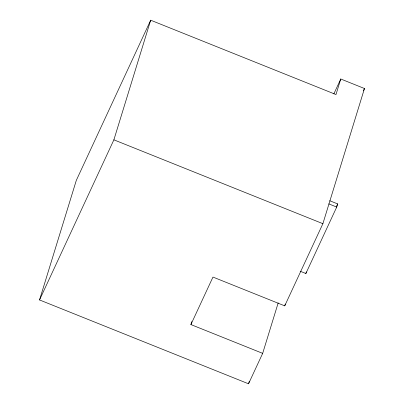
<?xml version="1.0" encoding="UTF-8"?>
<svg xmlns="http://www.w3.org/2000/svg" width="404" height="404" viewBox="0 0 404 404"><rect width="100%" height="100%" fill="white"/><g stroke="black" fill="none" stroke-linecap="round" stroke-linejoin="round"><path stroke-width="0.61" d="M39.531 299.945L76.331 180.315L150.682 20.2L335.982 94.546L340.764 78.997L364.469 88.511L322.887 223.685L284.729 305.858L212.969 277.068L190.91 324.569L262.671 353.359L248.536 383.8L39.531 299.945L113.883 139.829L150.682 20.2M190.91 324.569L191.834 321.564M248.536 383.8L249.273 381.396M262.671 353.359L278.194 302.894M284.729 305.858L285.285 304.055M300.207 271.241L305.868 273.513L306.348 271.937M305.868 273.513L336.724 207.06L337.688 203.919L329.765 200.743M333.861 93.869L340.764 78.997M363.408 90.799L364.469 88.511M336.633 206.192L337.688 203.919M328.8 203.884L336.724 207.06M113.883 139.829L322.887 223.685"/></g></svg>
